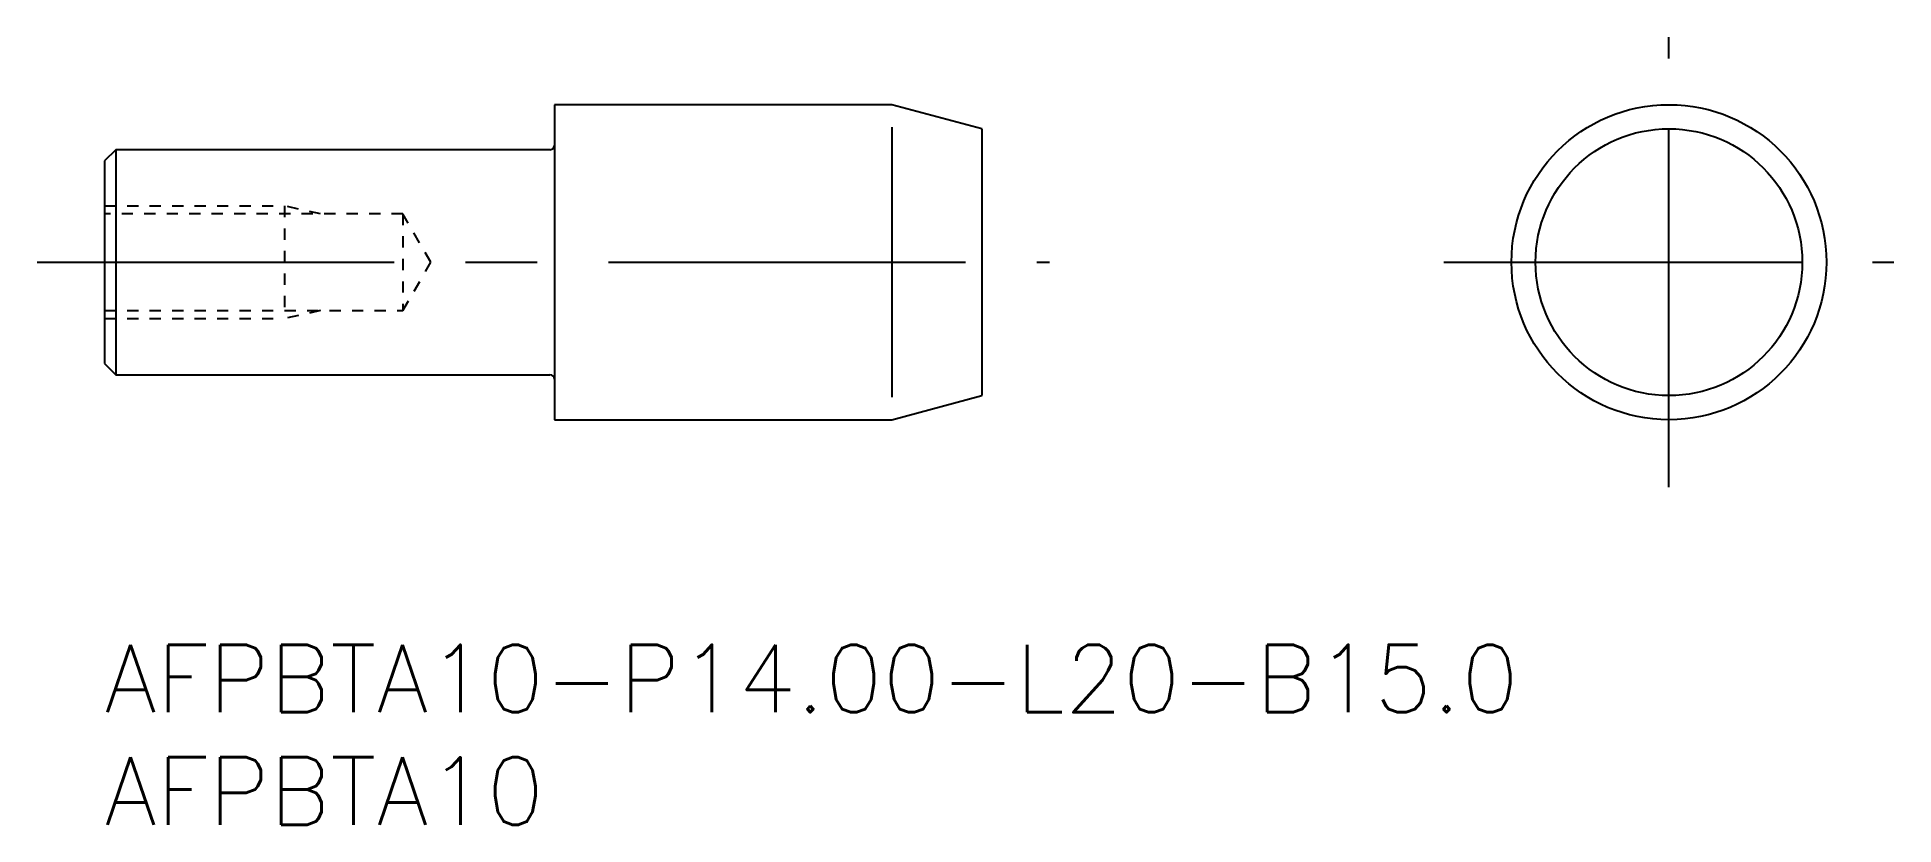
# Model space of a CAD drawing. Extents: x -3 to 79.5, y -8 to 27.
import ezdxf

# ---------------------------------------------------------------- set-up
doc = ezdxf.new("R2010")
doc.units = 0
doc.header["$LTSCALE"] = 0.5
doc.linetypes.add('CENTER', pattern=[50.8, 31.75, -6.35, 6.35, -6.35])
doc.linetypes.add('DASHED', pattern=[2, 1, -1])
for name, color, linetype in [('MSM_CENTER', 1, 'CENTER'), ('MSM_CONTINUOUS', 7, 'CONTINUOUS'), ('MSM_DASHED', 4, 'DASHED'), ('MSM_NARROW', 5, 'CONTINUOUS'), ('MSM_PART_NUMBER', 7, 'CONTINUOUS')]:
    doc.layers.add(name, color=color, linetype=linetype)
doc.styles.get("Standard").update_dxf_attribs({"font": 'txt.shx', "height": 1, "bigfont": 'bigfont.shx'})

# ---------------------------------------------------------------- blocks, each defined once
blk = doc.blocks.new('*U15')
at = {"layer": 'MSM_PART_NUMBER'}
blk.add_text('AFPBTA10-P14.00-L20-B15.0', height=3, dxfattribs=at).set_placement((0, -3))
blk = doc.blocks.new('*U16')
at = {"layer": 'MSM_PART_NUMBER'}
blk.add_text('AFPBTA10', height=3, dxfattribs=at).set_placement((0, -8))

msp = doc.modelspace()

# ---------------------------------------------------------------- linework, layer by layer
at = {"layer": 'MSM_CENTER'}
for p, q in [((69.544, 7), (69.544, 27)), ((-3, 17), (42, 17)), ((59.544, 17), (79.544, 17))]:
    msp.add_line(p, q, dxfattribs=at)
at = {"layer": 'MSM_CONTINUOUS'}
for p, q in [((35, 24), (20, 24)), ((20, 24), (20, 10)), ((39, 22.928), (35, 24)), ((39, 22.928), (39, 11.072)), ((0.5, 22), (0, 21.5)), ((0, 21.5), (0, 12.5)), ((19.8, 22), (0.5, 22)), ((0.5, 22), (0.5, 12)), ((0, 12.5), (0.5, 12)), ((0.5, 12), (19.8, 12)), ((35, 10), (39, 11.072)), ((20, 10), (35, 10))]:
    msp.add_line(p, q, dxfattribs=at)
for radius in [7, 5.928]:
    msp.add_circle((69.544, 17), radius, dxfattribs=at)
for centre, start, end in [((19.8, 22.2), 270, 0), ((19.8, 11.8), 0, 90)]:
    msp.add_arc(centre, 0.2, start, end, dxfattribs=at)
at = {"layer": 'MSM_DASHED'}
for p, q in [((0, 19.5), (8, 19.5)), ((13.259, 19.15), (0, 19.15)), ((8, 19.5), (8, 14.5)), ((9.6, 19.15), (8, 19.5)), ((14.5, 17), (13.259, 19.15)), ((13.259, 19.15), (13.259, 14.85)), ((13.259, 14.85), (14.5, 17)), ((0, 14.85), (13.259, 14.85)), ((0, 14.5), (8, 14.5)), ((9.6, 14.85), (8, 14.5))]:
    msp.add_line(p, q, dxfattribs=at)
at = {"layer": 'MSM_NARROW'}
msp.add_line((35, 23), (35, 11), dxfattribs=at)

# ---------------------------------------------------------------- block references
at = {"layer": 'MSM_CONTINUOUS'}
for name in ['*U15', '*U16']:
    msp.add_blockref(name, (0, 0), dxfattribs=at)

doc.saveas('drawing.dxf')
